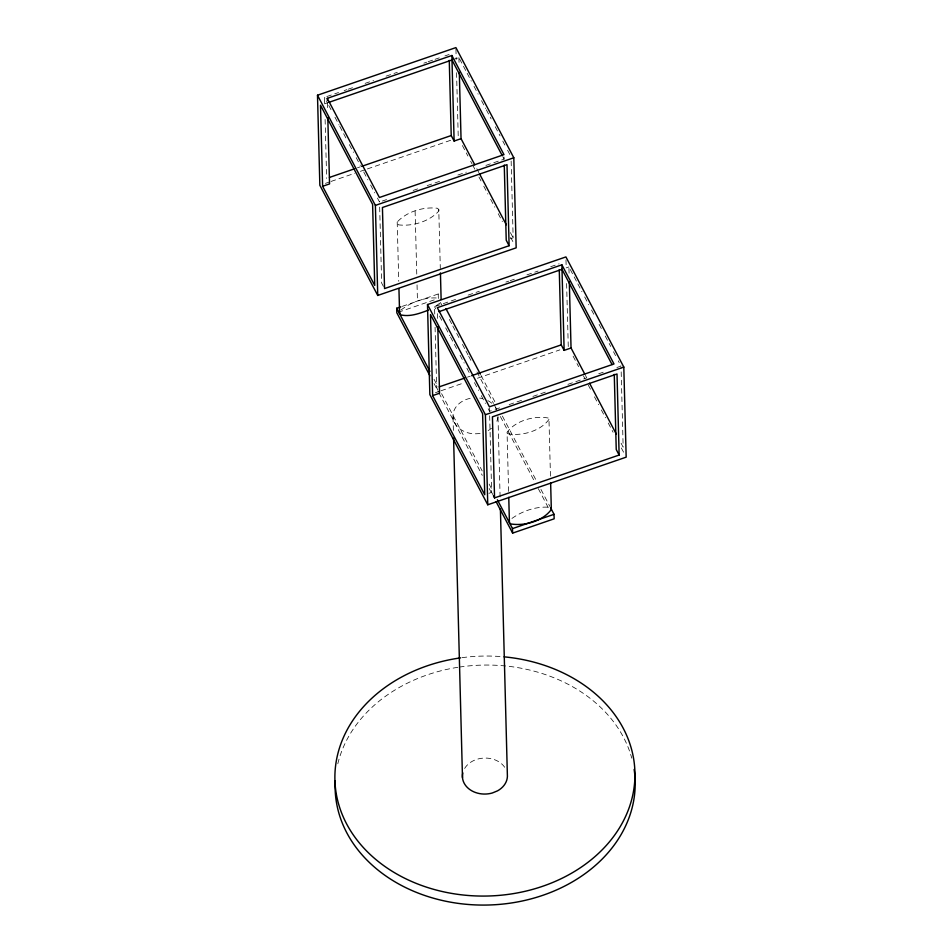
<?xml version="1.0" encoding="UTF-8"?>
<svg xmlns="http://www.w3.org/2000/svg" width="952" height="952" viewBox="0 0 952 952"><rect width="100%" height="100%" fill="white"/><g stroke="black" fill="none" stroke-linecap="round" stroke-linejoin="round"><path stroke-width="0.71" stroke-dasharray="4.76 3.57" d="M508.606 491.422L507.059 432.363C515.46 420.653 534.143 415.429 548.114 417.999L548.971 419.404L550.482 476.988M548.971 419.404C540.569 431.125 521.875 436.337 507.916 433.767L507.059 432.363M438.765 209.416L438.812 211.082C429.173 221.59 412.716 226.481 398.698 224.886L397.246 223.708L397.198 222.03C406.837 211.534 423.295 206.643 437.313 208.238L438.765 209.416L440.312 268.476M400.935 310.055C411.633 301.808 426.103 296.381 439.669 298.297M439.788 303.2L433.255 307.829M511.95 518.423C522.362 511.081 535.429 506.464 548.257 507.202M324.68 103.233L324.525 97.342L338.519 92.522M344.124 90.595L346.921 89.643M348.325 89.155L352.526 87.715M365.116 83.371L373.517 80.492M386.107 76.148L397.305 72.304M423.902 63.153L426.71 62.189M428.102 61.701L433.707 59.786M435.1 59.298L439.3 57.858M444.905 55.93L449.106 54.49M324.656 103.804L327.417 102.852L324.525 97.342M453.378 59.512L457.531 58.084M357.44 167.802L360.237 166.85M325.441 183.367L329.63 181.915M331.034 181.439L354.798 173.264M360.392 171.336L365.985 169.408M367.377 168.932L451.272 140.075M382.335 201.039L386.524 199.599M413.12 190.448L418.725 188.52M427.127 185.628L442.513 180.333M457.912 175.037L466.313 172.145M485.913 165.41L504.108 159.151L504.048 156.89M510.379 238.773L513.152 237.821L511.069 158.234M402.244 306.354L438.229 293.978L439.384 296.179M398.21 312.292L436.968 298.952M434.731 314.029L434.54 306.663L455.532 299.44M468.134 295.108L479.332 291.252M505.917 282.101L508.725 281.149M510.117 280.661L514.318 279.222M526.92 274.878L538.118 271.034M550.708 266.703L559.11 263.811M566.154 267.893L568.927 266.941M467.456 377.135L470.252 376.171M435.445 392.688L439.645 391.248M441.038 390.76L463.41 383.061M477.392 378.253L559.883 349.872M488.174 408.717L489.542 411.323L493.743 409.884M495.135 409.408L500.74 407.48M509.142 404.588L524.528 399.293M532.93 396.401L548.328 391.105M567.928 384.358L586.123 378.099M598.713 373.767L604.318 371.839M616.884 367.52L621.037 366.092L618.288 360.868M488.9 493.338L491.66 492.386L489.661 415.75M459.602 58.917L466.456 71.959M467.146 73.268L471.264 81.099M474.001 86.311L478.118 94.141M481.545 100.662L485.663 108.492M486.341 109.801L491.137 118.929M495.254 126.759L500.062 135.886M502.799 141.11L504.857 145.025M507.594 150.237L511.022 156.771M570.296 269.547L577.15 282.589M577.84 283.898L581.958 291.728M584.695 296.941L588.812 304.771M591.549 309.995L594.976 316.516M599.094 324.346L601.842 329.559M605.27 336.08L610.756 346.516M613.493 351.74L615.551 355.655M502.739 156.533L504.108 159.151M476.809 168.683L478.868 172.598M510.403 232.609L513.152 237.821M585.444 375.397L586.825 378.003M621.097 443.239L623.155 447.154L621.073 367.567M462.398 145.537L467.908 156.033M470.669 161.269L472.049 163.899M472.739 165.208L474.81 169.147M478.939 177.012L481.01 180.951M483.771 186.199L487.9 194.065M490.661 199.313L494.79 207.179M498.241 213.736L502.37 221.602M510.653 237.345L514.092 243.902M573.092 356.167L578.614 366.663M583.433 375.85L584.814 378.468M588.265 385.024L591.704 391.581M594.465 396.829L598.606 404.695M601.355 409.943L605.496 417.809M608.245 423.057L613.076 432.244M621.347 447.975L624.798 454.532M481.058 375.457L494.826 401.661M502.394 416.072L536.821 481.569M540.95 489.423L549.899 506.452M440.419 302.415L441.799 305.033M449.38 319.467L452.129 324.715M452.819 326.024L459.031 337.829M462.47 344.386L465.23 349.634M465.921 350.943L467.991 354.882M468.682 356.191L472.121 362.748M476.952 371.923L493.493 403.41M494.183 404.719L496.932 409.967M500.383 416.524L534.846 482.093M538.297 488.65L548.638 508.332M328.797 105.458L332.224 111.979M334.961 117.203L339.079 125.033M339.757 126.33L346.623 139.385M349.36 144.597L353.478 152.427M356.215 157.651L360.332 165.47M363.759 172.003L367.877 179.821M370.614 185.045L374.731 192.875M377.468 198.087L379.527 202.002L379.443 198.623M434.54 306.663L435.695 308.865M439.491 316.088L442.918 322.609M445.655 327.833L449.772 335.663M450.463 336.96L456.627 348.706M460.054 355.227L464.171 363.057M466.908 368.269L470.347 374.802M474.453 382.621L478.57 390.451M481.307 395.675L485.425 403.505M434.017 379.265L438.158 387.131M441.597 393.676L482.212 470.966M489.102 484.068L492.541 490.613M383.394 286.373L381.657 283.065L379.646 206.429M437.813 389.927L436.659 387.726L435.076 327.298M491.66 492.386L492.827 494.588M434.041 383.585L438.182 391.462M438.872 392.771L482.295 475.393M489.185 488.519L492.636 495.076M568.963 268.404L569.117 274.307M565.988 259.872L566.178 267.262M566.607 283.506L568.273 346.992M498.003 417.202L500.145 498.741M489.447 407.956L489.542 411.323M458.912 57.608L459.066 63.51M455.937 49.076L456.21 59.417M456.555 72.697L458.221 136.196M453.045 417.345L453.426 432.172M438.229 293.978L438.348 298.476M437.468 313.648L437.623 319.539M415.108 211.058L416.774 274.545M417.047 284.874L417.464 301.118M397.198 222.03L398.745 281.292M327.417 102.852L327.571 108.742M325.108 119.452L326.643 178.405M497.955 416.595A22.503 18.005 -1.5 0 1 495.766 423.414M491.553 428.245A22.503 18.005 -1.5 0 1 488.162 430.554M480.082 433.374A22.503 18.005 -1.5 0 1 453.319 419.094A22.503 18.005 -1.5 0 1 472.347 397.995M479.677 398.067A22.503 18.005 -1.5 0 1 482.521 398.626M487.817 400.613A22.503 18.005 -1.5 0 1 492.267 403.636M495.575 407.492A22.503 18.005 -1.5 0 1 496.73 409.646M462.029 657.665A150.059 120 -1.5 0 1 502.632 656.713M464.647 768.442A22.503 18.005 -1.5 0 1 485.449 758.054A22.503 18.005 -1.5 0 1 505.631 768.823M337.817 763.778A150.059 120 -1.5 0 1 457.96 667.293M459.388 667.078A150.059 120 -1.5 0 1 631.759 758.173"/><path stroke-width="1.43" d="M428.531 310.102C419.892 313.315 410.383 316.992 401.054 314.957L399.602 313.767L398.947 288.67M317.492 95.224L455.901 47.6L513.806 157.77L516.163 247.841L377.742 295.453L319.848 185.283L317.492 95.224L375.385 205.394L377.742 295.453M327.298 98.342L451.879 55.49L503.989 154.64L379.408 197.504L327.298 98.342L327.357 100.603M328.821 102.364L451.998 59.988L502.049 155.235M329.452 177.441L354.644 168.766M361.641 166.362L451.224 135.541L449.261 60.381M322.621 186.294L320.503 105.232L372.613 204.382L374.731 285.445L322.621 186.294L329.547 183.915L327.809 117.584M451.224 135.541L454.116 141.051L461.042 138.671L459.304 72.352M375.385 205.394L513.806 157.77M509.118 245.711L384.548 288.575L382.43 207.512L507 164.66L509.118 245.711L506.226 240.201L504.262 165.041M429.911 375.719L396.817 312.768L396.71 308.258L400.851 306.83M427.496 304.545L565.916 256.921L623.81 367.091L626.166 457.162L487.757 504.786L429.852 394.604L427.496 304.545L485.401 414.715L487.757 504.786M561.882 264.811L437.313 307.675L489.423 406.825L613.992 363.962L561.882 264.811L564.131 350.372L571.045 347.992L569.308 281.673M438.824 311.697L562.001 269.321L612.053 364.557M439.455 386.762L464.647 378.099M471.656 375.683L561.228 344.874L559.264 269.702M432.636 395.615L430.506 314.553L482.616 413.703L484.747 494.766L432.636 395.615L439.55 393.235L437.813 326.917M485.401 414.715L623.81 367.091M494.552 497.896L619.133 455.044L617.015 373.981L492.434 416.833L494.552 497.896L493.398 495.695M554.028 514.318L554.147 518.816L512.628 533.108L512.509 528.598L554.028 514.318L550.589 507.773M461.042 138.671L474.75 164.767M479.546 173.895L506.297 224.779M571.045 347.992L584.766 374.088M589.562 383.216L616.301 434.1M561.228 344.874L564.131 350.372M619.133 455.044L616.241 449.534L614.266 374.362M445.941 308.65L480.367 374.148M396.71 308.258L429.887 371.411M497.36 499.788L512.509 528.598M496.075 501.633L512.628 533.108M550.637 482.902L551.327 509.475C542.926 521.184 524.231 526.408 510.272 523.838L509.415 522.434L508.761 497.325M500.407 509.118L507.356 774.5A22.503 18.005 -1.5 0 1 497.598 790.814L492.351 792.98A22.503 18.005 -1.5 0 1 462.803 772.917M451.879 55.49L454.116 141.051M453.58 438.098L462.482 777.617M440.431 272.903L441.121 299.487M399.554 312.101L399.602 313.767M504.072 656.844A150.059 120 -1.5 0 1 612.457 838.058A150.059 120 -1.5 0 1 360.201 843.96A150.059 120 -1.5 0 1 460.589 657.868M634.139 769.43A150.059 120 -1.5 0 1 490.494 904.947A150.059 120 -1.5 0 1 335.282 780.771"/></g></svg>
